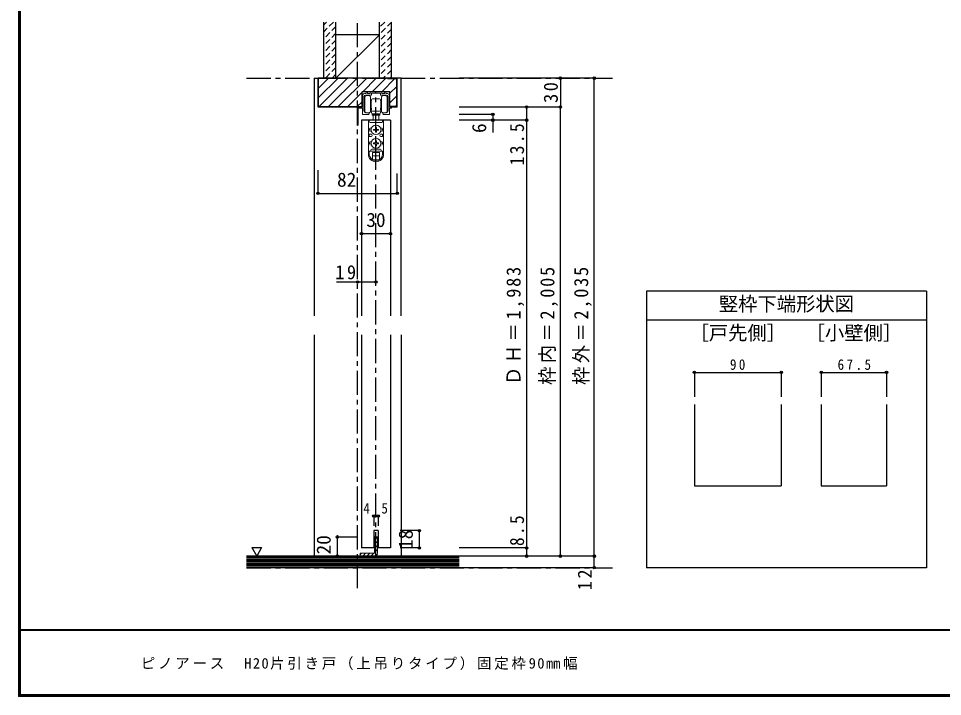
# Model space of a CAD drawing. Units: millimetres at full size, sheet at 1:5; details may follow other scales. Extents: x -973 to 977, y -718 to 696.
# Drawn here: x -973 to -17, y -701 to 1 of the extents above; entities that cross this region are included whole.
import ezdxf
from ezdxf.enums import TextEntityAlignment as Align

# ---------------------------------------------------------------- set-up
doc = ezdxf.new("R2010")
doc.units = ezdxf.units.MM
doc.header["$LTSCALE"] = 5
doc.header["$PDMODE"] = 32
doc.header["$PDSIZE"] = 2.5
doc.linetypes.add('CHAIN1', pattern=[8, 5, -1, 1, -1])
doc.linetypes.add('DASHED1', pattern=[1.8, 1.2, -0.6])
for name, color, linetype in [('0-0_補助線', 7, 'Continuous'), ('0-1_通り芯', 4, 'CHAIN1'), ('0-2_柱', 3, 'Continuous'), ('0-3_仕上げ', 2, 'Continuous'), ('0-4_枠', 3, 'Continuous'), ('0-6_扉', 6, 'Continuous'), ('0-A_文字', 7, 'Continuous'), ('0-B_寸法', 7, 'Continuous'), ('0-C_ハッチ', 4, 'DASHED1'), ('F-1_枠', 6, 'Continuous'), ('F-A_文字', 7, 'Continuous')]:
    doc.layers.add(name, color=color, linetype=linetype)
doc.layers.add('0-7_金物', color=7, linetype='Continuous', lineweight=18)
doc.styles.add('ＭＳ ゴシック', font='')
doc.styles.get('ＭＳ ゴシック').set_extended_font_data('MS Gothic')

# ---------------------------------------------------------------- blocks, each defined once
blk = doc.blocks.new('戸車(上吊)')
at = {"layer": '0-7_金物'}
for p, q in [((-11.601, 12.792), (-11.601, 28.792)), ((-5.601, 28.792), (-5.601, 20.792)), ((5.599, 28.792), (5.599, 20.792)), ((11.599, 12.792), (11.599, 28.792)), ((-5.601, 24.792), (-5.301, 24.792)), ((-5.601, 23.292), (-5.101, 23.292)), ((-5.601, 20.792), (-5.601, 12.792)), ((-5.101, 24.592), (-5.301, 24.792)), ((-5.301, 23.292), (-5.101, 23.492)), ((-5.101, 24.792), (-5.101, 20.792)), ((-5.001, 24.792), (-5.101, 24.792)), ((-5.101, 16.792), (-5.101, 20.792)), ((-3.501, 26.292), (-0.001, 26.292)), ((3.499, 26.292), (-0.001, 26.292)), ((4.999, 24.792), (5.099, 24.792)), ((5.099, 24.792), (5.099, 20.792)), ((5.099, 24.592), (5.299, 24.792)), ((5.299, 23.292), (5.099, 23.492)), ((5.599, 23.292), (5.099, 23.292)), ((5.099, 16.792), (5.099, 20.792)), ((5.599, 24.792), (5.299, 24.792)), ((5.599, 20.792), (5.599, 12.792)), ((-5.601, 18.292), (-5.101, 18.292)), ((-5.601, 16.792), (-5.301, 16.792)), ((-5.101, 18.092), (-5.301, 18.292)), ((-5.101, 16.992), (-5.301, 16.792)), ((-5.001, 16.792), (-5.101, 16.792)), ((-4.501, 14.792), (-4.501, 16.292)), ((-4.001, 10.492), (-4.001, 9.492)), ((3.999, 10.492), (-4.001, 10.492)), ((-3.501, 13.792), (-0.001, 13.792)), ((-0.001, 10.792), (-3.501, 10.792)), ((-3.001, 10.792), (-3.001, 10.492)), ((3.499, 13.792), (-0.001, 13.792)), ((-0.001, 10.792), (3.499, 10.792)), ((2.999, 10.792), (2.999, 10.492)), ((3.999, 10.492), (3.999, 9.492)), ((4.499, 14.792), (4.499, 16.292)), ((4.999, 16.792), (5.099, 16.792)), ((5.099, 18.092), (5.299, 18.292)), ((5.599, 18.292), (5.099, 18.292)), ((5.099, 16.992), (5.299, 16.792)), ((5.599, 16.792), (5.299, 16.792)), ((-7.9, 4.292), (-7.9, -30.608)), ((-7.857, 4.292), (7.943, 4.292)), ((-6.9, 4.292), (-6.9, 2.792)), ((-5.9, 1.792), (5.9, 1.792)), ((-4.001, 9.492), (3.999, 9.492)), ((-3.001, 4.292), (-3.001, 9.492)), ((2.999, 9.492), (2.999, 4.292)), ((6.9, 4.292), (6.9, 2.792)), ((7.9, 4.292), (7.9, -30.608)), ((-5.657, -3.708), (-7.5, -5.708)), ((-6.4, -5.708), (-7.5, -5.708)), ((-0.52, -5.188), (-2.45, -5.222)), ((-2.45, -5.222), (-2.45, -6.194)), ((-0.52, -6.227), (-2.45, -6.194)), ((-0.52, -5.188), (-0.486, -3.258)), ((-0.52, -6.227), (-0.486, -8.158)), ((0.486, -3.258), (-0.486, -3.258)), ((-0.486, -8.158), (0.486, -8.158)), ((0.52, -5.188), (0.486, -3.258)), ((0.52, -6.227), (0.486, -8.158)), ((0.52, -5.188), (2.45, -5.222)), ((0.52, -6.227), (2.45, -6.194)), ((2.45, -6.194), (2.45, -5.222)), ((5.657, -3.708), (7.5, -5.708)), ((6.4, -5.708), (7.5, -5.708)), ((-5.657, -17.708), (-7.5, -19.708)), ((-6.9, -10.208), (-6.9, -12.708)), ((-4.9, -10.208), (-6.9, -10.208)), ((-4.9, -12.708), (-6.9, -12.708)), ((-3.9, -11.208), (-3.9, -11.708)), ((-0.52, -19.188), (-0.486, -17.258)), ((0.486, -17.258), (-0.486, -17.258)), ((0.52, -19.188), (0.486, -17.258)), ((3.9, -11.208), (3.9, -11.708)), ((4.9, -10.208), (6.9, -10.208)), ((4.9, -12.708), (6.9, -12.708)), ((5.657, -17.708), (7.5, -19.708)), ((6.9, -10.208), (6.9, -12.708)), ((-6.4, -19.708), (-7.5, -19.708)), ((-6.9, -30.608), (-6.9, -28.208)), ((-6.4, -27.708), (6.4, -27.708)), ((-4.4, -25.708), (4.4, -25.708)), ((-0.52, -19.188), (-2.45, -19.222)), ((-2.45, -19.222), (-2.45, -20.194)), ((-0.52, -20.227), (-2.45, -20.194)), ((-0.52, -20.227), (-0.486, -22.158)), ((-0.486, -22.158), (0.486, -22.158)), ((0.52, -20.227), (0.486, -22.158)), ((0.52, -19.188), (2.45, -19.222)), ((0.52, -20.227), (2.45, -20.194)), ((2.45, -20.194), (2.45, -19.222)), ((6.4, -19.708), (7.5, -19.708)), ((6.9, -30.608), (6.9, -28.208)), ((-3.5, -29.208), (3.5, -29.208)), ((-3.5, -36.554), (-3.5, -29.208)), ((-3.5, -32.708), (3.5, -32.708)), ((-3.028, -36.808), (3.028, -36.808)), ((3.5, -36.554), (3.5, -29.208))]:
    blk.add_line(p, q, dxfattribs=at)
for centre in [(0, -5.708), (0, -19.708)]:
    blk.add_circle(centre, 5, dxfattribs=at)
for centre, radius, start, end in [((-8.601, 24.792), 5, 53.1301, 126.8699), ((8.599, 24.792), 5, 53.1301, 126.8699), ((-5.001, 25.292), 0.5, 270, 0), ((-3.501, 25.292), 1, 90, 180), ((3.499, 25.292), 1, 0, 90), ((4.999, 25.292), 0.5, 180, 270), ((-8.601, 16.792), 5, 233.1301, 306.8699), ((-6.501, 11.792), 2, 0, 63.25632), ((-5.001, 16.292), 0.5, 0, 90), ((-3.501, 14.792), 1, 180, 270), ((-3.501, 11.792), 1, 180, 270), ((3.499, 14.792), 1, 270, 0), ((3.499, 11.792), 1, 270, 0), ((4.999, 16.292), 0.5, 90, 180), ((6.499, 11.792), 2, 116.74368, 180), ((8.599, 16.792), 5, 233.1301, 306.8699), ((-5.9, 2.792), 1, 180, 270), ((5.9, 2.792), 1, 270, 0), ((0, -5.708), 6.4, 167.82427, 198.20996), ((0, -5.708), 6.4, 341.79004, 12.17573), ((0, -19.708), 6.4, 167.82427, 198.20996), ((-4.9, -11.208), 1, 0, 90), ((-4.9, -11.708), 1, 270, 0), ((4.9, -11.208), 1, 90, 180), ((4.9, -11.708), 1, 180, 270), ((0, -19.708), 6.4, 341.79004, 12.17573), ((-6.4, -28.208), 0.5, 90, 180), ((-6.4, -26.708), 1, 270, 0), ((-4.4, -26.708), 1, 90, 180), ((4.4, -26.708), 1, 0, 90), ((6.4, -26.708), 1, 180, 270), ((6.4, -28.208), 0.5, 0, 90), ((0, -30.808), 7.9, 180, 0), ((0, -30.608), 6.9, 180, 0)]:
    blk.add_arc(centre, radius, start, end, dxfattribs=at)
blk = doc.blocks.new('レール金物(幕板付)')
at = {"layer": '0-7_金物'}
for p, q in [((-10.742, 9.847), (-10.242, 9.847)), ((-6.742, 9.847), (4.558, 9.847)), ((8.058, 9.847), (8.558, 9.847)), ((-13.592, 4.847), (-13.592, -9.939)), ((-13.092, 7.847), (-11.742, 7.847)), ((-6.042, 6.347), (-12.092, 6.347)), ((-11.242, 8.347), (-11.242, 9.347)), ((-9.742, 9.347), (-9.742, 8.347)), ((-9.242, 7.847), (-7.742, 7.847)), ((-7.242, 8.347), (-7.242, 9.347)), ((-5.742, 8.047), (-5.742, 6.647)), ((3.558, 6.647), (3.558, 8.047)), ((9.908, 6.347), (3.858, 6.347)), ((5.058, 9.347), (5.058, 8.347)), ((5.558, 7.847), (7.058, 7.847)), ((7.558, 8.347), (7.558, 9.347)), ((9.058, 9.347), (9.058, 8.347)), ((9.558, 7.847), (10.908, 7.847)), ((11.408, -9.939), (11.408, 4.847)), ((17.308, -24.553), (17.308, -7.553)), ((18.508, -6.353), (18.508, -24.553)), ((-8.742, -13.653), (-14.592, -13.653)), ((-8.242, -12.265), (-8.242, -13.153)), ((6.058, -13.153), (6.058, -12.265)), ((6.437, -11.975), (7.679, -12.153)), ((12.408, -13.653), (6.558, -13.653))]:
    blk.add_line(p, q, dxfattribs=at)
for points in [[(-16.492, -6.153), (-15.092, -6.153), (-15.092, 5.847)], [(3.258, 8.347), (-0.792, 8.347), (-1.092, 8.647), (-1.392, 8.347), (-5.442, 8.347)], [(12.908, 5.847), (12.908, -6.153), (18.308, -6.153)], [(-15.092, -13.153), (-15.092, -7.353), (-16.492, -7.353)], [(17.108, -7.353), (12.908, -7.353), (12.908, -13.153)]]:
    blk.add_lwpolyline(points, dxfattribs=at)
for centre, radius, start, end in [((-10.742, 9.347), 0.5, 90, 180), ((-10.242, 9.347), 0.5, 0, 90), ((-6.742, 9.347), 0.5, 90, 180), ((4.558, 9.347), 0.5, 360, 90), ((8.058, 9.347), 0.5, 90, 180), ((8.558, 9.347), 0.5, 360, 90), ((-13.092, 5.847), 2, 90, 180), ((-12.092, 4.847), 1.5, 90, 180), ((-11.742, 8.347), 0.5, 270, 0), ((-9.242, 8.347), 0.5, 180, 270), ((-7.742, 8.347), 0.5, 270, 0), ((-6.042, 6.647), 0.3, 270, 360), ((-5.442, 8.047), 0.3, 90, 180), ((3.258, 8.047), 0.3, 360, 90), ((3.858, 6.647), 0.3, 180, 270), ((5.558, 8.347), 0.5, 180, 270), ((7.058, 8.347), 0.5, 270, 360), ((9.558, 8.347), 0.5, 180, 270), ((9.908, 4.847), 1.5, 0, 90), ((10.908, 5.847), 2, 0, 90), ((-16.492, -6.753), 0.6, 90, 270), ((17.108, -7.553), 0.2, 360, 90), ((18.308, -6.353), 0.2, 0, 90), ((-14.592, -13.153), 0.5, 180, 270), ((-13.292, -9.939), 0.3, 180, 192.08406), ((-11.63, -9.583), 2, 192.08406, 228.89829), ((-9.863, -7.153), 5, 231.94944, 270), ((-9.95, -7.112), 5.042, 270.99736, 285.28454), ((-8.742, -13.153), 0.5, 270, 0), ((-8.542, -12.265), 0.3, 360, 105.31651), ((6.358, -12.265), 0.3, 74.68349, 180), ((6.558, -13.153), 0.5, 180, 270), ((7.679, -7.153), 5, 270, 308.05056), ((9.446, -9.583), 2, 311.10171, 347.91594), ((11.108, -9.939), 0.3, 347.91594, 0), ((12.408, -13.153), 0.5, 270, 360), ((17.908, -24.553), 0.6, 180, 0)]:
    blk.add_arc(centre, radius, start, end, dxfattribs=at)

msp = doc.modelspace()

# ---------------------------------------------------------------- linework, layer by layer
at = {"layer": '0-0_補助線', "color": 3}
for p, q in [((-323.145, -280.993), (-323.145, -567.5)), ((-33.145, -280.993), (-323.145, -280.993)), ((-33.145, -310.993), (-323.145, -310.993)), ((-183.478, -398.503), (-183.478, -482.518)), ((-74.513, -398.503), (-74.513, -482.518))]:
    msp.add_line(p, q, dxfattribs=at)
at = {"layer": '0-0_補助線', "color": 4}
for p, q in [((-273.478, -365.202), (-273.478, -390.462)), ((-273.478, -365.202), (-183.478, -365.202)), ((-183.478, -365.202), (-183.478, -390.462)), ((-142.013, -365.202), (-142.013, -390.462)), ((-142.013, -365.202), (-74.513, -365.202)), ((-74.513, -365.202), (-74.513, -390.462))]:
    msp.add_line(p, q, dxfattribs=at)
at = {"layer": '0-0_補助線', "color": 3}
for points in [[(-33.145, -280.993), (-33.145, -567.5), (-323.145, -567.5)], [(-273.478, -398.503), (-273.478, -482.518), (-183.478, -482.518)], [(-142.013, -398.503), (-142.013, -482.518), (-74.513, -482.518)]]:
    msp.add_lwpolyline(points, dxfattribs=at)
at = {"layer": '0-0_補助線'}
for p in [(-273.478, -365.202), (-183.478, -365.202), (-142.013, -365.202), (-74.513, -365.202)]:
    msp.add_point(p, dxfattribs=at)
at = {"layer": '0-1_通り芯'}
for p, q in [((-622.145, -588.489), (-622.145, -2.5)), ((-737.145, -60.5), (-358.145, -60.5)), ((-603.145, -555.5), (-603.145, -74.5)), ((-737.145, -567.5), (-358.145, -567.5))]:
    msp.add_line(p, q, dxfattribs=at)
at = {"layer": '0-2_柱', "color": 7}
msp.add_line((-599.645, -15.5), (-644.645, -60.5), dxfattribs=at)
at = {"layer": '0-2_柱'}
for p, q in [((-599.645, -15.5), (-644.645, -15.5)), ((-599.645, -60.5), (-644.645, -60.5))]:
    msp.add_line(p, q, dxfattribs=at)
at = {"layer": '0-3_仕上げ'}
for p, q in [((-657.145, -60.5), (-657.145, -2.5)), ((-644.645, -60.5), (-644.645, -2.5)), ((-599.645, -60.5), (-599.645, -2.5)), ((-587.145, -60.5), (-587.145, -2.5)), ((-517.145, -555.5), (-737.145, -555.5)), ((-517.145, -567.5), (-737.145, -567.5))]:
    msp.add_line(p, q, dxfattribs=at)
at = {"layer": '0-3_仕上げ', "color": 7}
for p, q in [((-517.145, -557), (-737.145, -557)), ((-517.145, -558.5), (-737.145, -558.5)), ((-517.145, -560), (-737.145, -560)), ((-517.145, -561.5), (-737.145, -561.5)), ((-517.145, -563), (-737.145, -563)), ((-517.145, -564.5), (-737.145, -564.5)), ((-517.145, -566), (-737.145, -566))]:
    msp.add_line(p, q, dxfattribs=at)
at = {"layer": '0-4_枠', "color": 4}
for p, q in [((-667.145, -60.5), (-663.145, -60.5)), ((-667.145, -60.5), (-667.145, -306.454)), ((-577.145, -60.5), (-581.145, -60.5)), ((-577.145, -306.454), (-577.145, -60.5)), ((-667.145, -326.454), (-667.145, -555.5)), ((-577.145, -326.454), (-577.145, -555.5))]:
    msp.add_line(p, q, dxfattribs=at)
at = {"layer": '0-4_枠'}
for p, q in [((-581.145, -60.5), (-663.145, -60.5)), ((-663.145, -90.5), (-663.145, -60.5)), ((-653.145, -61), (-662.645, -61)), ((-662.645, -90), (-662.645, -61)), ((-653.145, -61), (-653.145, -60.5)), ((-591.145, -61), (-591.145, -60.5)), ((-591.145, -61), (-581.645, -61)), ((-581.645, -90), (-581.645, -61)), ((-581.145, -90.5), (-581.145, -60.5)), ((-617.545, -90.5), (-617.545, -74.5)), ((-617.545, -90.5), (-663.145, -90.5)), ((-662.645, -90), (-617.545, -90)), ((-581.645, -90), (-588.745, -90)), ((-581.145, -90.5), (-588.745, -90.5))]:
    msp.add_line(p, q, dxfattribs=at)
msp.add_lwpolyline([(-588.745, -90.5), (-588.745, -74.5), (-617.545, -74.5)], dxfattribs=at)
at = {"layer": '0-6_扉'}
for p, q in [((-588.145, -104), (-618.145, -104)), ((-618.145, -104), (-618.145, -306.454)), ((-588.145, -104), (-588.145, -306.454)), ((-618.145, -326.454), (-618.145, -547)), ((-588.145, -326.454), (-588.145, -547)), ((-605.395, -529), (-605.395, -547)), ((-600.895, -529), (-605.395, -529)), ((-600.895, -529), (-600.895, -547)), ((-605.395, -547), (-618.145, -547)), ((-588.145, -547), (-600.895, -547))]:
    msp.add_line(p, q, dxfattribs=at)
at = {"layer": '0-7_金物', "color": 3}
for p, q in [((-604.645, -535.5), (-604.645, -552.5)), ((-604.645, -535.5), (-601.645, -535.5)), ((-601.645, -552.5), (-601.645, -535.5)), ((-619.645, -552.5), (-604.645, -552.5)), ((-619.645, -552.5), (-619.645, -555.5)), ((-604.645, -555.5), (-619.645, -555.5))]:
    msp.add_line(p, q, dxfattribs=at)
msp.add_arc((-604.645, -552.5), 3, 270, 0, dxfattribs=at)
at = {"layer": '0-A_文字'}
for p, q in [((-731.58, -546.686), (-721.58, -546.686)), ((-731.58, -546.686), (-726.58, -555.347)), ((-721.58, -546.686), (-726.58, -555.347))]:
    msp.add_line(p, q, dxfattribs=at)
at = {"layer": '0-B_寸法', "color": 4}
for p, q in [((-377.145, -60.5), (-517.145, -60.5)), ((-412.145, -60.5), (-412.145, -90.5)), ((-377.145, -555.5), (-377.145, -60.5)), ((-412.145, -90.5), (-517.145, -90.5)), ((-447.145, -90.5), (-447.145, -104)), ((-412.145, -552.5), (-412.145, -90.5)), ((-482.145, -98), (-517.145, -98)), ((-447.145, -104), (-517.145, -104)), ((-482.145, -98), (-482.145, -116.744)), ((-447.145, -104), (-447.145, -547)), ((-663.145, -179.804), (-663.145, -155.746)), ((-581.145, -179.804), (-581.145, -159.246)), ((-663.145, -179.804), (-581.145, -179.804)), ((-618.145, -221.5), (-588.145, -221.5)), ((-644.145, -271.5), (-603.145, -271.5)), ((-605.395, -514), (-600.895, -514)), ((-605.395, -514), (-605.395, -524)), ((-600.895, -514), (-600.895, -524)), ((-643.145, -555.5), (-643.145, -535.5)), ((-643.145, -535.5), (-623.145, -535.5)), ((-558.145, -529), (-578.145, -529)), ((-558.145, -547), (-558.145, -529)), ((-558.145, -547), (-578.145, -547)), ((-447.145, -547), (-517.145, -547)), ((-447.145, -547), (-447.145, -555.5)), ((-412.145, -555.5), (-412.145, -552.5)), ((-643.145, -555.5), (-623.145, -555.5)), ((-377.145, -555.5), (-517.145, -555.5)), ((-377.145, -567.5), (-377.145, -555.5)), ((-377.145, -567.5), (-517.145, -567.5))]:
    msp.add_line(p, q, dxfattribs=at)
at = {"layer": '0-B_寸法'}
for p in [(-412.145, -60.5), (-377.145, -60.5), (-447.145, -90.5), (-412.145, -90.5), (-482.145, -98), (-482.145, -104), (-447.145, -104), (-663.145, -179.804), (-581.145, -179.804), (-618.145, -221.5), (-588.145, -221.5), (-622.145, -271.5), (-603.145, -271.5), (-605.395, -514), (-600.895, -514), (-643.145, -535.5), (-558.145, -529), (-643.145, -555.5), (-558.145, -547), (-447.145, -547), (-447.145, -555.5), (-412.145, -555.5), (-377.145, -555.5), (-377.145, -567.5)]:
    msp.add_point(p, dxfattribs=at)
at = {"layer": '0-C_ハッチ'}
for p, q in [((-647.248, -2.5), (-657.145, -12.397)), ((-654.319, -2.5), (-657.145, -5.326)), ((-644.645, -6.968), (-657.145, -19.468)), ((-587.04, -2.5), (-599.645, -15.105)), ((-594.111, -2.5), (-599.645, -8.034)), ((-644.645, -14.039), (-657.145, -26.539)), ((-587.145, -9.676), (-599.645, -22.176)), ((-587.145, -16.747), (-599.645, -29.247)), ((-644.645, -21.11), (-657.145, -33.61)), ((-644.645, -28.181), (-657.145, -40.681)), ((-587.145, -23.818), (-599.645, -36.318)), ((-644.645, -35.252), (-657.145, -47.752)), ((-587.145, -30.889), (-599.645, -43.389)), ((-587.145, -37.96), (-599.645, -50.46)), ((-644.645, -42.323), (-657.145, -54.823)), ((-587.145, -45.031), (-599.645, -57.531)), ((-644.645, -49.394), (-655.751, -60.5)), ((-644.645, -56.465), (-648.68, -60.5)), ((-587.145, -52.102), (-595.543, -60.5)), ((-587.145, -59.173), (-588.472, -60.5))]:
    msp.add_line(p, q, dxfattribs=at)
at = {"layer": '0-C_ハッチ', "linetype": 'Continuous'}
for p, q in [((-662.645, -70.771), (-652.374, -60.5)), ((-662.645, -80.671), (-642.474, -60.5)), ((-662.075, -90), (-632.575, -60.5)), ((-652.175, -90), (-622.675, -60.5)), ((-642.276, -90), (-612.776, -60.5)), ((-616.876, -74.5), (-602.876, -60.5)), ((-606.977, -74.5), (-592.977, -60.5)), ((-597.077, -74.5), (-583.577, -61)), ((-632.376, -90), (-617.545, -75.169)), ((-588.745, -76.067), (-581.645, -68.967)), ((-622.477, -90), (-617.545, -85.068)), ((-588.745, -85.967), (-581.645, -78.867)), ((-581.645, -88.766), (-582.879, -90)), ((-604.645, -538.982), (-601.645, -535.982)), ((-604.645, -543.225), (-601.645, -540.225)), ((-604.645, -547.468), (-601.645, -544.468)), ((-619.645, -553.982), (-618.163, -552.5)), ((-616.92, -555.5), (-613.92, -552.5)), ((-612.677, -555.5), (-609.677, -552.5)), ((-608.435, -555.5), (-605.435, -552.5)), ((-604.645, -551.71), (-601.645, -548.71)), ((-604.151, -555.459), (-601.685, -552.993))]:
    msp.add_line(p, q, dxfattribs=at)
at = {"layer": 'F-1_枠'}
for p, q in [((-973.347, 695.833), (-973.347, -700.833)), ((-972.514, 695.833), (-972.514, -700.833)), ((-971.68, 695.833), (-971.68, -700.833)), ((976.653, -631.667), (-973.347, -631.667)), ((976.653, -632.5), (-973.347, -632.5)), ((976.653, -699.167), (-973.347, -699.167)), ((976.653, -700), (-973.347, -700)), ((976.653, -700.833), (-973.347, -700.833))]:
    msp.add_line(p, q, dxfattribs=at)

# ---------------------------------------------------------------- block references
at = {"layer": '0-7_金物', "xscale": -1}
msp.add_blockref('レール金物(幕板付)', (-604.237, -84.347), dxfattribs=at)
at = {"layer": '0-7_金物'}
msp.add_blockref('戸車(上吊)', (-603.144, -108.292), dxfattribs=at)

# ---------------------------------------------------------------- texts
at = {"layer": '0-0_補助線', "style": 'ＭＳ ゴシック'}
for s, p in [('竪枠下端形状図', (-248.145, -305.993)), ('［戸先側］', (-278.478, -335.993)), ('［小壁側］', (-158.263, -335.993))]:
    msp.add_text(s, height=14.66, dxfattribs=at).set_placement(p, align=Align.BOTTOM_LEFT)
at = {"layer": '0-0_補助線', "char_height": 11, "attachment_point": 7, "style": 'ＭＳ ゴシック'}
for s, insert in [('\\T1.36;\\W0.9;90', (-236.603, -362.702)), ('\\T1.38;\\W0.9;67.5', (-125.138, -362.702))]:
    msp.add_mtext(s, dxfattribs=dict(at, insert=insert))
at = {"layer": '0-B_寸法', "style": 'ＭＳ ゴシック'}
for s, p in [('6', (-484.645, -117.265)), ('20', (-645.645, -553.707)), ('18', (-560.645, -548))]:
    msp.add_text(s, height=14.66, rotation=90, dxfattribs=at).set_placement(p, align=Align.BOTTOM_LEFT)
for s, p in [('82', (-643.501, -177.304)), ('30', (-613.145, -219))]:
    msp.add_text(s, height=14.66, dxfattribs=at).set_placement(p, align=Align.BOTTOM_LEFT)
at = {"layer": '0-B_寸法', "char_height": 14.66, "attachment_point": 7, "rotation": 90, "style": 'ＭＳ ゴシック'}
for s, insert in [('\\T1.27;\\W0.95;30', (-414.645, -86.125)), ('\\T1.28;\\W0.9;13.5', (-449.645, -150.75)), ('\\T1.19;\\W0.95;ＤＨ＝1,983', (-449.645, -378.25)), ('\\T1.19;\\W0.95;枠内＝2,005', (-414.645, -378.25)), ('\\T1.19;\\W0.95;枠外＝2,035', (-379.645, -378.25)), ('\\T1.27;\\W0.9;8.5', (-449.645, -545)), ('\\T1.27;\\W0.95;12', (-379.645, -590.75))]:
    msp.add_mtext(s, dxfattribs=dict(at, insert=insert))
at = {"layer": '0-B_寸法', "attachment_point": 7, "style": 'ＭＳ ゴシック'}
for s, insert, char_height in [('\\T1.27;\\W0.95;19', (-645.27, -269), 14.66), ('\\T1.38;\\W0.9;4.5', (-616.145, -511.5), 11)]:
    msp.add_mtext(s, dxfattribs=dict(at, insert=insert, char_height=char_height))
at = {"layer": 'F-A_文字', "insert": (-846.68, -673.333), "char_height": 11, "attachment_point": 7, "style": 'ＭＳ ゴシック'}
msp.add_mtext('\\T1.19;ピノアース\u3000H20片引き戸（上吊りタイプ）固定枠90㎜幅', dxfattribs=at)

doc.saveas('drawing.dxf')
